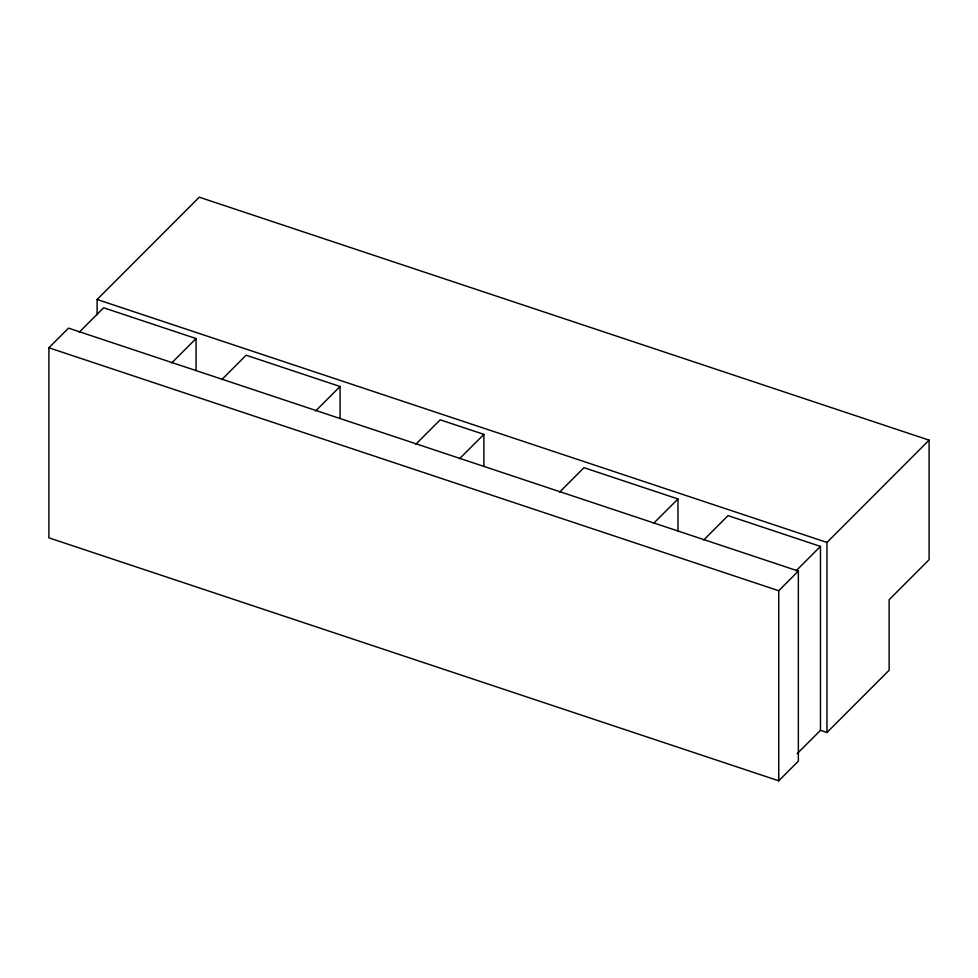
<?xml version="1.0" encoding="UTF-8"?>
<svg xmlns="http://www.w3.org/2000/svg" width="978" height="978" viewBox="0 0 978 978"><rect width="100%" height="100%" fill="white"/><g stroke="black" fill="none" stroke-linecap="round" stroke-linejoin="round"><path stroke-width="1.47" d="M48.9 347.777L68.521 328.131L798.354 571.079L798.354 761.141L778.732 780.799L48.9 537.851L48.9 347.777L778.732 590.724L798.354 571.079M97.115 314.696L97.115 299.488L199.267 197.201L929.1 440.149L929.1 559.685L889.124 599.722L889.124 670.248L826.948 732.51L820.456 730.346L797.156 753.683M79.255 332.178L103.619 307.777L196.052 338.547L196.052 370.479M171.688 362.948L196.052 338.547M221.749 379.611L246.114 355.21L340.075 386.493L340.075 418.413M315.711 410.882L340.075 386.493M415.833 444.208L440.198 419.819L483.878 434.366L483.878 466.286M459.513 458.755L483.878 434.366M559.636 492.081L584 467.692L677.962 498.963L677.962 530.895M653.597 523.364L677.962 498.963M703.659 540.027L728.023 515.626L820.456 546.396L820.456 730.346M796.092 570.797L820.456 546.396M826.948 732.51L826.948 542.435L929.1 440.149M97.115 299.488L826.948 542.435M778.732 590.724L778.732 780.799"/></g></svg>
